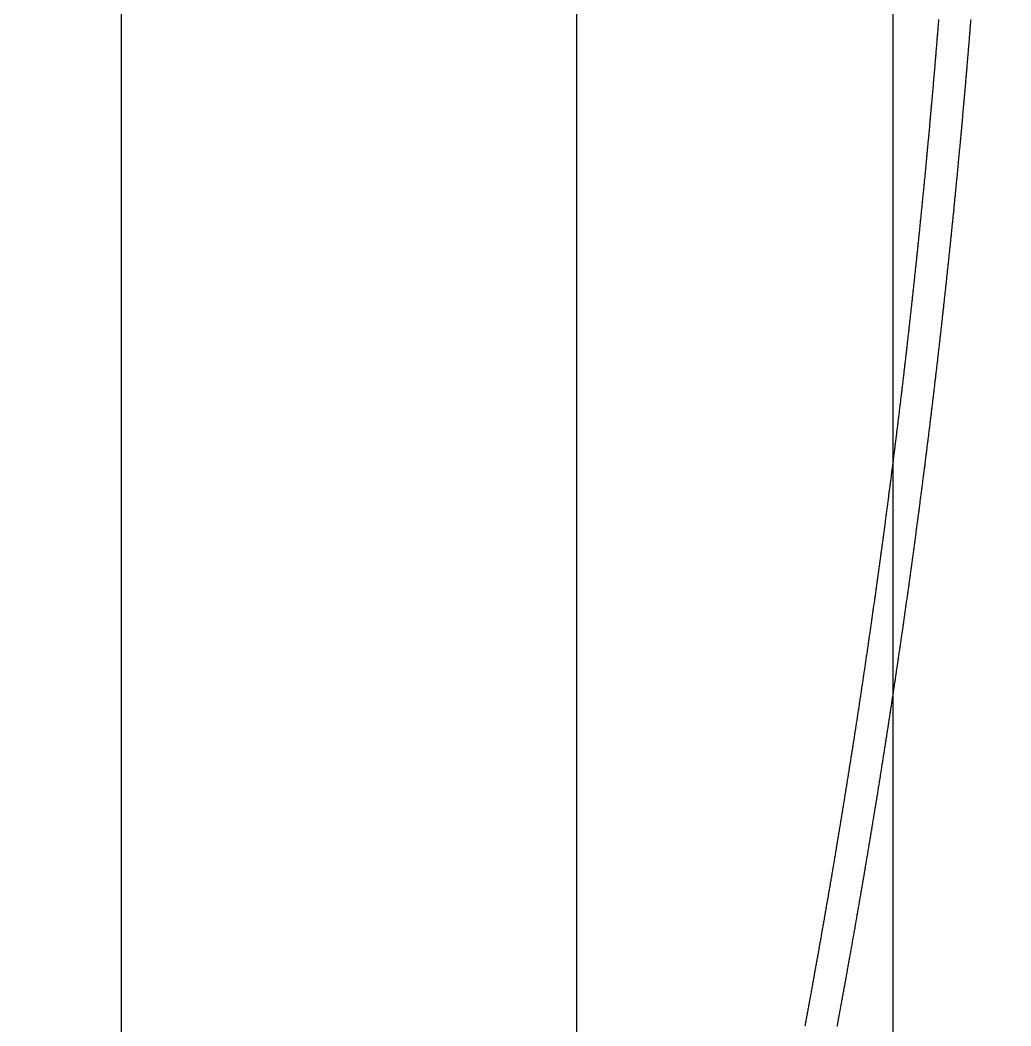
# Model space of a CAD drawing. Extents: x -3500 to 3500, y -1450 to 1450.
# Drawn here: x -244.212 to -240.947, y -219.807 to -216.49 of the extents above; entities that cross this region are included whole.
import ezdxf

# ---------------------------------------------------------------- set-up
doc = ezdxf.new("R2010")
doc.units = 0

msp = doc.modelspace()

# ---------------------------------------------------------------- linework, layer by layer
at = {"layer": 'EOS6MetalLayer'}
msp.add_lwpolyline([(-241.336, -235.028), (-244.336, -235.028), (-244.336, -1.5), (-388.45, -1.5), (-388.45, -235.028), (-391.45, -235.028), (-391.45, 1.5), (-244.336, 1.5), (-244.336, 235.028), (-241.336, 235.028)], close=True, dxfattribs=at)
at = {"layer": 'HBSiProtectLayer'}
msp.add_lwpolyline([(-242.379, -280), (-239.007, -280), (-239.007, 280), (-242.379, 280)], close=True, dxfattribs=at)
at = {"layer": 'NegLayer'}
msp.add_lwpolyline([(-243.879, -225), (-237.507, -225), (-237.507, 225), (-243.879, 225)], close=True, dxfattribs=at)
at = {"layer": 'SiLayer'}
for points in [[(-241.1853, -216.488), (-241.1856, -216.492), (-241.1859, -216.496), (-241.1863, -216.5), (-241.1866, -216.504), (-241.1869, -216.508), (-241.1872, -216.512), (-241.1876, -216.516), (-241.1879, -216.52), (-241.1882, -216.524), (-241.1885, -216.528), (-241.1889, -216.532), (-241.1892, -216.536), (-241.1895, -216.54), (-241.1898, -216.544), (-241.1902, -216.548), (-241.1905, -216.552), (-241.1908, -216.556), (-241.1911, -216.56), (-241.1915, -216.564), (-241.1918, -216.568), (-241.1921, -216.572), (-241.1925, -216.576), (-241.1928, -216.58), (-241.1931, -216.584), (-241.1934, -216.588), (-241.1938, -216.592), (-241.1941, -216.596), (-241.1944, -216.6), (-241.1948, -216.604), (-241.1951, -216.608), (-241.1954, -216.612), (-241.1958, -216.616), (-241.1961, -216.62), (-241.1965, -216.624), (-241.1968, -216.628), (-241.1971, -216.632), (-241.1975, -216.636), (-241.1978, -216.64), (-241.1981, -216.644), (-241.1985, -216.648), (-241.1988, -216.652), (-241.1992, -216.656), (-241.1995, -216.66), (-241.1998, -216.664), (-241.2002, -216.668), (-241.2005, -216.672), (-241.2009, -216.676), (-241.2012, -216.68), (-241.2016, -216.684), (-241.2019, -216.688), (-241.2023, -216.692), (-241.2026, -216.696), (-241.2029, -216.7), (-241.2033, -216.704), (-241.2036, -216.708), (-241.204, -216.712), (-241.2043, -216.716), (-241.2047, -216.72), (-241.205, -216.724), (-241.2054, -216.728), (-241.2057, -216.732), (-241.2061, -216.736), (-241.2064, -216.74), (-241.2068, -216.744), (-241.2071, -216.748), (-241.2075, -216.752), (-241.2078, -216.756), (-241.2082, -216.76), (-241.2086, -216.764), (-241.2089, -216.768), (-241.2093, -216.772), (-241.2096, -216.776), (-241.21, -216.78), (-241.2103, -216.784), (-241.2107, -216.788), (-241.211, -216.792), (-241.2114, -216.796), (-241.2118, -216.8), (-241.2121, -216.804), (-241.2125, -216.808), (-241.2128, -216.812), (-241.2132, -216.816), (-241.2136, -216.82), (-241.2139, -216.824), (-241.2143, -216.828), (-241.2147, -216.832), (-241.215, -216.836), (-241.2154, -216.84), (-241.2157, -216.844), (-241.2161, -216.848), (-241.2165, -216.852), (-241.2168, -216.856), (-241.2172, -216.86), (-241.2176, -216.864), (-241.2179, -216.868), (-241.2183, -216.872), (-241.2187, -216.876), (-241.219, -216.88), (-241.2194, -216.884), (-241.2198, -216.888), (-241.2202, -216.892), (-241.2205, -216.896), (-241.2209, -216.9), (-241.2213, -216.904), (-241.2216, -216.908), (-241.222, -216.912), (-241.2224, -216.916), (-241.2228, -216.92), (-241.2231, -216.924), (-241.2235, -216.928), (-241.2239, -216.932), (-241.2243, -216.936), (-241.2246, -216.94), (-241.225, -216.944), (-241.2254, -216.948), (-241.2258, -216.952), (-241.2262, -216.956), (-241.2265, -216.96), (-241.2269, -216.964), (-241.2273, -216.968), (-241.2277, -216.972), (-241.2281, -216.976), (-241.2284, -216.98), (-241.2288, -216.984), (-241.2292, -216.988), (-241.2296, -216.992), (-241.23, -216.996), (-241.2304, -217), (-241.2307, -217.004), (-241.2311, -217.008), (-241.2315, -217.012), (-241.2319, -217.016), (-241.2323, -217.02), (-241.2327, -217.024), (-241.2331, -217.028), (-241.2335, -217.032), (-241.2338, -217.036), (-241.2342, -217.04), (-241.2346, -217.044), (-241.235, -217.048), (-241.2354, -217.052), (-241.2358, -217.056), (-241.2362, -217.06), (-241.2366, -217.064), (-241.237, -217.068), (-241.2374, -217.072), (-241.2378, -217.076), (-241.2382, -217.08), (-241.2386, -217.084), (-241.2389, -217.088), (-241.2393, -217.092), (-241.2397, -217.096), (-241.2401, -217.1), (-241.2405, -217.104), (-241.2409, -217.108), (-241.2413, -217.112), (-241.2417, -217.116), (-241.2421, -217.12), (-241.2425, -217.124), (-241.2429, -217.128), (-241.2433, -217.132), (-241.2437, -217.136), (-241.2441, -217.14), (-241.2445, -217.144), (-241.2449, -217.148), (-241.2454, -217.152), (-241.2458, -217.156), (-241.2462, -217.16), (-241.2466, -217.164), (-241.247, -217.168), (-241.2474, -217.172), (-241.2478, -217.176), (-241.2482, -217.18), (-241.2486, -217.184), (-241.249, -217.188), (-241.2494, -217.192), (-241.2498, -217.196), (-241.2502, -217.2), (-241.2506, -217.204), (-241.2511, -217.208), (-241.2515, -217.212), (-241.2519, -217.216), (-241.2523, -217.22), (-241.2527, -217.224), (-241.2531, -217.228), (-241.2535, -217.232), (-241.254, -217.236), (-241.2544, -217.24), (-241.2548, -217.244), (-241.2552, -217.248), (-241.2556, -217.252), (-241.256, -217.256), (-241.2564, -217.26), (-241.2569, -217.264), (-241.2573, -217.268), (-241.2577, -217.272), (-241.2581, -217.276), (-241.2585, -217.28), (-241.259, -217.284), (-241.2594, -217.288), (-241.2598, -217.292), (-241.2602, -217.296), (-241.2607, -217.3), (-241.2611, -217.304), (-241.2615, -217.308), (-241.2619, -217.312), (-241.2624, -217.316), (-241.2628, -217.32), (-241.2632, -217.324), (-241.2636, -217.328), (-241.2641, -217.332), (-241.2645, -217.336), (-241.2649, -217.34), (-241.2653, -217.344), (-241.2658, -217.348), (-241.2662, -217.352), (-241.2666, -217.356), (-241.2671, -217.36), (-241.2675, -217.364), (-241.2679, -217.368), (-241.2684, -217.372), (-241.2688, -217.376), (-241.2692, -217.38), (-241.2697, -217.384), (-241.2701, -217.388), (-241.2705, -217.392), (-241.271, -217.396), (-241.2714, -217.4), (-241.2718, -217.404), (-241.2723, -217.408), (-241.2727, -217.412), (-241.2731, -217.416), (-241.2736, -217.42), (-241.274, -217.424), (-241.2745, -217.428), (-241.2749, -217.432), (-241.2753, -217.436), (-241.2758, -217.44), (-241.2762, -217.444), (-241.2767, -217.448), (-241.2771, -217.452), (-241.2775, -217.456), (-241.278, -217.46), (-241.2784, -217.464), (-241.2789, -217.468), (-241.2793, -217.472), (-241.2798, -217.476), (-241.2802, -217.48), (-241.2807, -217.484), (-241.2811, -217.488), (-241.2816, -217.492), (-241.282, -217.496), (-241.2825, -217.5), (-241.2829, -217.504), (-241.2833, -217.508), (-241.2838, -217.512), (-241.2842, -217.516), (-241.2847, -217.52), (-241.2852, -217.524), (-241.2856, -217.528), (-241.2861, -217.532), (-241.2865, -217.536), (-241.287, -217.54), (-241.2874, -217.544), (-241.2879, -217.548), (-241.2883, -217.552), (-241.2888, -217.556), (-241.2892, -217.56), (-241.2897, -217.564), (-241.2902, -217.568), (-241.2906, -217.572), (-241.2911, -217.576), (-241.2915, -217.58), (-241.292, -217.584), (-241.2924, -217.588), (-241.2929, -217.592), (-241.2934, -217.596), (-241.2938, -217.6), (-241.2943, -217.604), (-241.2948, -217.608), (-241.2952, -217.612), (-241.2957, -217.616), (-241.2961, -217.62), (-241.2966, -217.624), (-241.2971, -217.628), (-241.2975, -217.632), (-241.298, -217.636), (-241.2985, -217.64), (-241.2989, -217.644), (-241.2994, -217.648), (-241.2999, -217.652), (-241.3003, -217.656), (-241.3008, -217.66), (-241.3013, -217.664), (-241.3017, -217.668), (-241.3022, -217.672), (-241.3027, -217.676), (-241.3032, -217.68), (-241.3036, -217.684), (-241.3041, -217.688), (-241.3046, -217.692), (-241.305, -217.696), (-241.3055, -217.7), (-241.306, -217.704), (-241.3065, -217.708), (-241.3069, -217.712), (-241.3074, -217.716), (-241.3079, -217.72), (-241.3084, -217.724), (-241.3089, -217.728), (-241.3093, -217.732), (-241.3098, -217.736), (-241.3103, -217.74), (-241.3108, -217.744), (-241.3113, -217.748), (-241.3117, -217.752), (-241.3122, -217.756), (-241.3127, -217.76), (-241.3132, -217.764), (-241.3137, -217.768), (-241.3141, -217.772), (-241.3146, -217.776), (-241.3151, -217.78), (-241.3156, -217.784), (-241.3161, -217.788), (-241.3166, -217.792), (-241.3171, -217.796), (-241.3175, -217.8), (-241.318, -217.804), (-241.3185, -217.808), (-241.319, -217.812), (-241.3195, -217.816), (-241.32, -217.82), (-241.3205, -217.824), (-241.321, -217.828), (-241.3215, -217.832), (-241.3219, -217.836), (-241.3224, -217.84), (-241.3229, -217.844), (-241.3234, -217.848), (-241.3239, -217.852), (-241.3244, -217.856), (-241.3249, -217.86), (-241.3254, -217.864), (-241.3259, -217.868), (-241.3264, -217.872), (-241.3269, -217.876), (-241.3274, -217.88), (-241.3279, -217.884), (-241.3284, -217.888), (-241.3289, -217.892), (-241.3294, -217.896), (-241.3299, -217.9), (-241.3304, -217.904), (-241.3309, -217.908), (-241.3314, -217.912), (-241.3319, -217.916), (-241.3324, -217.92), (-241.3329, -217.924), (-241.3334, -217.928), (-241.3339, -217.932), (-241.3344, -217.936), (-241.3349, -217.94), (-241.3354, -217.944), (-241.3359, -217.948), (-241.3364, -217.952), (-241.3369, -217.956), (-241.3374, -217.96), (-241.3379, -217.964), (-241.3384, -217.968), (-241.339, -217.972), (-241.3395, -217.976), (-241.34, -217.98), (-241.3405, -217.984), (-241.341, -217.988), (-241.3415, -217.992), (-241.342, -217.996), (-241.3425, -218), (-241.343, -218.004), (-241.3436, -218.008), (-241.3441, -218.012), (-241.3446, -218.016), (-241.3451, -218.02), (-241.3456, -218.024), (-241.3461, -218.028), (-241.3466, -218.032), (-241.3472, -218.036), (-241.3477, -218.04), (-241.3482, -218.044), (-241.3487, -218.048), (-241.3492, -218.052), (-241.3498, -218.056), (-241.3503, -218.06), (-241.3508, -218.064), (-241.3513, -218.068), (-241.3518, -218.072), (-241.3524, -218.076), (-241.3529, -218.08), (-241.3534, -218.084), (-241.3539, -218.088), (-241.3544, -218.092), (-241.355, -218.096), (-241.3555, -218.1), (-241.356, -218.104), (-241.3566, -218.108), (-241.3571, -218.112), (-241.3576, -218.116), (-241.3581, -218.12), (-241.3587, -218.124), (-241.3592, -218.128), (-241.3597, -218.132), (-241.3602, -218.136), (-241.3608, -218.14), (-241.3613, -218.144), (-241.3618, -218.148), (-241.3624, -218.152), (-241.3629, -218.156), (-241.3634, -218.16), (-241.364, -218.164), (-241.3645, -218.168), (-241.365, -218.172), (-241.3656, -218.176), (-241.3661, -218.18), (-241.3666, -218.184), (-241.3672, -218.188), (-241.3677, -218.192), (-241.3683, -218.196), (-241.3688, -218.2), (-241.3693, -218.204), (-241.3699, -218.208), (-241.3704, -218.212), (-241.3709, -218.216), (-241.3715, -218.22), (-241.372, -218.224), (-241.3726, -218.228), (-241.3731, -218.232), (-241.3737, -218.236), (-241.3742, -218.24), (-241.3747, -218.244), (-241.3753, -218.248), (-241.3758, -218.252), (-241.3764, -218.256), (-241.3769, -218.26), (-241.3775, -218.264), (-241.378, -218.268), (-241.3786, -218.272), (-241.3791, -218.276), (-241.3797, -218.28), (-241.3802, -218.284), (-241.3808, -218.288), (-241.3813, -218.292), (-241.3818, -218.296), (-241.3824, -218.3), (-241.383, -218.304), (-241.3835, -218.308), (-241.3841, -218.312), (-241.3846, -218.316), (-241.3852, -218.32), (-241.3857, -218.324), (-241.3863, -218.328), (-241.3868, -218.332), (-241.3874, -218.336), (-241.3879, -218.34), (-241.3885, -218.344), (-241.389, -218.348), (-241.3896, -218.352), (-241.3902, -218.356), (-241.3907, -218.36), (-241.3913, -218.364), (-241.3918, -218.368), (-241.3924, -218.372), (-241.393, -218.376), (-241.3935, -218.38), (-241.3941, -218.384), (-241.3946, -218.388), (-241.3952, -218.392), (-241.3958, -218.396), (-241.3963, -218.4), (-241.3969, -218.404), (-241.3975, -218.408), (-241.398, -218.412), (-241.3986, -218.416), (-241.3992, -218.42), (-241.3997, -218.424), (-241.4003, -218.428), (-241.4009, -218.432), (-241.4014, -218.436), (-241.402, -218.44), (-241.4026, -218.444), (-241.4031, -218.448), (-241.4037, -218.452), (-241.4043, -218.456), (-241.4048, -218.46), (-241.4054, -218.464), (-241.406, -218.468), (-241.4066, -218.472), (-241.4071, -218.476), (-241.4077, -218.48), (-241.4083, -218.484), (-241.4089, -218.488), (-241.4094, -218.492), (-241.41, -218.496), (-241.4106, -218.5), (-241.4112, -218.504), (-241.4117, -218.508), (-241.4123, -218.512), (-241.4129, -218.516), (-241.4135, -218.52), (-241.414, -218.524), (-241.4146, -218.528), (-241.4152, -218.532), (-241.4158, -218.536), (-241.4164, -218.54), (-241.4169, -218.544), (-241.4175, -218.548), (-241.4181, -218.552), (-241.4187, -218.556), (-241.4193, -218.56), (-241.4199, -218.564), (-241.4204, -218.568), (-241.421, -218.572), (-241.4216, -218.576), (-241.4222, -218.58), (-241.4228, -218.584), (-241.4234, -218.588), (-241.424, -218.592), (-241.4246, -218.596), (-241.4251, -218.6), (-241.4257, -218.604), (-241.4263, -218.608), (-241.4269, -218.612), (-241.4275, -218.616), (-241.4281, -218.62), (-241.4287, -218.624), (-241.4293, -218.628), (-241.4299, -218.632), (-241.4305, -218.636), (-241.4311, -218.64), (-241.4317, -218.644), (-241.4322, -218.648), (-241.4328, -218.652), (-241.4334, -218.656), (-241.434, -218.66), (-241.4346, -218.664), (-241.4352, -218.668), (-241.4358, -218.672), (-241.4364, -218.676), (-241.437, -218.68), (-241.4376, -218.684), (-241.4382, -218.688), (-241.4388, -218.692), (-241.4394, -218.696), (-241.44, -218.7), (-241.4406, -218.704), (-241.4412, -218.708), (-241.4418, -218.712), (-241.4424, -218.716), (-241.443, -218.72), (-241.4436, -218.724), (-241.4443, -218.728), (-241.4449, -218.732), (-241.4455, -218.736), (-241.4461, -218.74), (-241.4467, -218.744), (-241.4473, -218.748), (-241.4479, -218.752), (-241.4485, -218.756), (-241.4491, -218.76), (-241.4497, -218.764), (-241.4503, -218.768), (-241.4509, -218.772), (-241.4516, -218.776), (-241.4522, -218.78), (-241.4528, -218.784), (-241.4534, -218.788), (-241.454, -218.792), (-241.4546, -218.796), (-241.4552, -218.8), (-241.4558, -218.804), (-241.4565, -218.808), (-241.4571, -218.812), (-241.4577, -218.816), (-241.4583, -218.82), (-241.4589, -218.824), (-241.4595, -218.828), (-241.4602, -218.832), (-241.4608, -218.836), (-241.4614, -218.84), (-241.462, -218.844), (-241.4626, -218.848), (-241.4633, -218.852), (-241.4639, -218.856), (-241.4645, -218.86), (-241.4651, -218.864), (-241.4657, -218.868), (-241.4664, -218.872), (-241.467, -218.876), (-241.4676, -218.88), (-241.4682, -218.884), (-241.4689, -218.888), (-241.4695, -218.892), (-241.4701, -218.896), (-241.4708, -218.9), (-241.4714, -218.904), (-241.472, -218.908), (-241.4726, -218.912), (-241.4733, -218.916), (-241.4739, -218.92), (-241.4745, -218.924), (-241.4752, -218.928), (-241.4758, -218.932), (-241.4764, -218.936), (-241.477, -218.94), (-241.4777, -218.944), (-241.4783, -218.948), (-241.4789, -218.952), (-241.4796, -218.956), (-241.4802, -218.96), (-241.4809, -218.964), (-241.4815, -218.968), (-241.4821, -218.972), (-241.4828, -218.976), (-241.4834, -218.98), (-241.484, -218.984), (-241.4847, -218.988), (-241.4853, -218.992), (-241.486, -218.996), (-241.4866, -219), (-241.4872, -219.004), (-241.4879, -219.008), (-241.4885, -219.012), (-241.4892, -219.016), (-241.4898, -219.02), (-241.4904, -219.024), (-241.4911, -219.028), (-241.4917, -219.032), (-241.4924, -219.036), (-241.493, -219.04), (-241.4937, -219.044), (-241.4943, -219.048), (-241.495, -219.052), (-241.4956, -219.056), (-241.4962, -219.06), (-241.4969, -219.064), (-241.4975, -219.068), (-241.4982, -219.072), (-241.4988, -219.076), (-241.4995, -219.08), (-241.5001, -219.084), (-241.5008, -219.088), (-241.5014, -219.092), (-241.5021, -219.096), (-241.5027, -219.1), (-241.5034, -219.104), (-241.5041, -219.108), (-241.5047, -219.112), (-241.5054, -219.116), (-241.506, -219.12), (-241.5067, -219.124), (-241.5073, -219.128), (-241.508, -219.132), (-241.5086, -219.136), (-241.5093, -219.14), (-241.51, -219.144), (-241.5106, -219.148), (-241.5113, -219.152), (-241.5119, -219.156), (-241.5126, -219.16), (-241.5133, -219.164), (-241.5139, -219.168), (-241.5146, -219.172), (-241.5152, -219.176), (-241.5159, -219.18), (-241.5166, -219.184), (-241.5172, -219.188), (-241.5179, -219.192), (-241.5186, -219.196), (-241.5192, -219.2), (-241.5199, -219.204), (-241.5206, -219.208), (-241.5212, -219.212), (-241.5219, -219.216), (-241.5226, -219.22), (-241.5232, -219.224), (-241.5239, -219.228), (-241.5246, -219.232), (-241.5252, -219.236), (-241.5259, -219.24), (-241.5266, -219.244), (-241.5272, -219.248), (-241.5279, -219.252), (-241.5286, -219.256), (-241.5293, -219.26), (-241.5299, -219.264), (-241.5306, -219.268), (-241.5313, -219.272), (-241.532, -219.276), (-241.5326, -219.28), (-241.5333, -219.284), (-241.534, -219.288), (-241.5347, -219.292), (-241.5353, -219.296), (-241.536, -219.3), (-241.5367, -219.304), (-241.5374, -219.308), (-241.538, -219.312), (-241.5387, -219.316), (-241.5394, -219.32), (-241.5401, -219.324), (-241.5408, -219.328), (-241.5415, -219.332), (-241.5421, -219.336), (-241.5428, -219.34), (-241.5435, -219.344), (-241.5442, -219.348), (-241.5449, -219.352), (-241.5456, -219.356), (-241.5462, -219.36), (-241.5469, -219.364), (-241.5476, -219.368), (-241.5483, -219.372), (-241.549, -219.376), (-241.5497, -219.38), (-241.5504, -219.384), (-241.5511, -219.388), (-241.5517, -219.392), (-241.5524, -219.396), (-241.5531, -219.4), (-241.5538, -219.404), (-241.5545, -219.408), (-241.5552, -219.412), (-241.5559, -219.416), (-241.5566, -219.42), (-241.5573, -219.424), (-241.558, -219.428), (-241.5587, -219.432), (-241.5594, -219.436), (-241.5601, -219.44), (-241.5608, -219.444), (-241.5614, -219.448), (-241.5621, -219.452), (-241.5628, -219.456), (-241.5635, -219.46), (-241.5642, -219.464), (-241.5649, -219.468), (-241.5656, -219.472), (-241.5663, -219.476), (-241.567, -219.48), (-241.5677, -219.484), (-241.5684, -219.488), (-241.5691, -219.492), (-241.5698, -219.496), (-241.5706, -219.5), (-241.5713, -219.504), (-241.572, -219.508), (-241.5727, -219.512), (-241.5734, -219.516), (-241.5741, -219.52), (-241.5748, -219.524), (-241.5755, -219.528), (-241.5762, -219.532), (-241.5769, -219.536), (-241.5776, -219.54), (-241.5783, -219.544), (-241.579, -219.548), (-241.5797, -219.552), (-241.5804, -219.556), (-241.5812, -219.56), (-241.5819, -219.564), (-241.5826, -219.568), (-241.5833, -219.572), (-241.584, -219.576), (-241.5847, -219.58), (-241.5854, -219.584), (-241.5861, -219.588), (-241.5869, -219.592), (-241.5876, -219.596), (-241.5883, -219.6), (-241.589, -219.604), (-241.5897, -219.608), (-241.5904, -219.612), (-241.5912, -219.616), (-241.5919, -219.62), (-241.5926, -219.624), (-241.5933, -219.628), (-241.594, -219.632), (-241.5948, -219.636), (-241.5955, -219.64), (-241.5962, -219.644), (-241.5969, -219.648), (-241.5976, -219.652), (-241.5984, -219.656), (-241.5991, -219.66), (-241.5998, -219.664), (-241.6005, -219.668), (-241.6013, -219.672), (-241.602, -219.676), (-241.6027, -219.68), (-241.6034, -219.684), (-241.6042, -219.688), (-241.6049, -219.692), (-241.6056, -219.696), (-241.6064, -219.7), (-241.6071, -219.704), (-241.6078, -219.708), (-241.6085, -219.712), (-241.6093, -219.716), (-241.61, -219.72), (-241.6107, -219.724), (-241.6115, -219.728), (-241.6122, -219.732), (-241.6129, -219.736), (-241.6137, -219.74), (-241.6144, -219.744), (-241.6151, -219.748), (-241.6159, -219.752), (-241.6166, -219.756), (-241.6173, -219.76), (-241.6181, -219.764), (-241.6188, -219.768), (-241.6196, -219.772), (-241.6203, -219.776), (-241.621, -219.78), (-241.6218, -219.784), (-241.6225, -219.788), (-241.6233, -219.792), (-241.624, -219.796), (-241.6247, -219.8), (-241.6255, -219.804), (-241.6262, -219.808)], [(-241.5192, -219.808), (-241.5185, -219.804), (-241.5177, -219.8), (-241.517, -219.796), (-241.5163, -219.792), (-241.5155, -219.788), (-241.5148, -219.784), (-241.514, -219.78), (-241.5133, -219.776), (-241.5126, -219.772), (-241.5118, -219.768), (-241.5111, -219.764), (-241.5103, -219.76), (-241.5096, -219.756), (-241.5089, -219.752), (-241.5081, -219.748), (-241.5074, -219.744), (-241.5067, -219.74), (-241.5059, -219.736), (-241.5052, -219.732), (-241.5045, -219.728), (-241.5037, -219.724), (-241.503, -219.72), (-241.5023, -219.716), (-241.5015, -219.712), (-241.5008, -219.708), (-241.5001, -219.704), (-241.4994, -219.7), (-241.4986, -219.696), (-241.4979, -219.692), (-241.4972, -219.688), (-241.4964, -219.684), (-241.4957, -219.68), (-241.495, -219.676), (-241.4943, -219.672), (-241.4935, -219.668), (-241.4928, -219.664), (-241.4921, -219.66), (-241.4914, -219.656), (-241.4906, -219.652), (-241.4899, -219.648), (-241.4892, -219.644), (-241.4885, -219.64), (-241.4878, -219.636), (-241.487, -219.632), (-241.4863, -219.628), (-241.4856, -219.624), (-241.4849, -219.62), (-241.4842, -219.616), (-241.4834, -219.612), (-241.4827, -219.608), (-241.482, -219.604), (-241.4813, -219.6), (-241.4806, -219.596), (-241.4799, -219.592), (-241.4791, -219.588), (-241.4784, -219.584), (-241.4777, -219.58), (-241.477, -219.576), (-241.4763, -219.572), (-241.4756, -219.568), (-241.4749, -219.564), (-241.4742, -219.56), (-241.4734, -219.556), (-241.4727, -219.552), (-241.472, -219.548), (-241.4713, -219.544), (-241.4706, -219.54), (-241.4699, -219.536), (-241.4692, -219.532), (-241.4685, -219.528), (-241.4678, -219.524), (-241.4671, -219.52), (-241.4664, -219.516), (-241.4657, -219.512), (-241.465, -219.508), (-241.4643, -219.504), (-241.4636, -219.5), (-241.4628, -219.496), (-241.4621, -219.492), (-241.4614, -219.488), (-241.4607, -219.484), (-241.46, -219.48), (-241.4593, -219.476), (-241.4586, -219.472), (-241.4579, -219.468), (-241.4572, -219.464), (-241.4565, -219.46), (-241.4558, -219.456), (-241.4551, -219.452), (-241.4544, -219.448), (-241.4538, -219.444), (-241.4531, -219.44), (-241.4524, -219.436), (-241.4517, -219.432), (-241.451, -219.428), (-241.4503, -219.424), (-241.4496, -219.42), (-241.4489, -219.416), (-241.4482, -219.412), (-241.4475, -219.408), (-241.4468, -219.404), (-241.4461, -219.4), (-241.4454, -219.396), (-241.4447, -219.392), (-241.4441, -219.388), (-241.4434, -219.384), (-241.4427, -219.38), (-241.442, -219.376), (-241.4413, -219.372), (-241.4406, -219.368), (-241.4399, -219.364), (-241.4392, -219.36), (-241.4386, -219.356), (-241.4379, -219.352), (-241.4372, -219.348), (-241.4365, -219.344), (-241.4358, -219.34), (-241.4351, -219.336), (-241.4345, -219.332), (-241.4338, -219.328), (-241.4331, -219.324), (-241.4324, -219.32), (-241.4317, -219.316), (-241.431, -219.312), (-241.4304, -219.308), (-241.4297, -219.304), (-241.429, -219.3), (-241.4283, -219.296), (-241.4277, -219.292), (-241.427, -219.288), (-241.4263, -219.284), (-241.4256, -219.28), (-241.425, -219.276), (-241.4243, -219.272), (-241.4236, -219.268), (-241.4229, -219.264), (-241.4223, -219.26), (-241.4216, -219.256), (-241.4209, -219.252), (-241.4202, -219.248), (-241.4196, -219.244), (-241.4189, -219.24), (-241.4182, -219.236), (-241.4176, -219.232), (-241.4169, -219.228), (-241.4162, -219.224), (-241.4156, -219.22), (-241.4149, -219.216), (-241.4142, -219.212), (-241.4136, -219.208), (-241.4129, -219.204), (-241.4122, -219.2), (-241.4116, -219.196), (-241.4109, -219.192), (-241.4102, -219.188), (-241.4096, -219.184), (-241.4089, -219.18), (-241.4082, -219.176), (-241.4076, -219.172), (-241.4069, -219.168), (-241.4063, -219.164), (-241.4056, -219.16), (-241.4049, -219.156), (-241.4043, -219.152), (-241.4036, -219.148), (-241.403, -219.144), (-241.4023, -219.14), (-241.4016, -219.136), (-241.401, -219.132), (-241.4003, -219.128), (-241.3997, -219.124), (-241.399, -219.12), (-241.3984, -219.116), (-241.3977, -219.112), (-241.3971, -219.108), (-241.3964, -219.104), (-241.3957, -219.1), (-241.3951, -219.096), (-241.3944, -219.092), (-241.3938, -219.088), (-241.3931, -219.084), (-241.3925, -219.08), (-241.3918, -219.076), (-241.3912, -219.072), (-241.3905, -219.068), (-241.3899, -219.064), (-241.3892, -219.06), (-241.3886, -219.056), (-241.388, -219.052), (-241.3873, -219.048), (-241.3867, -219.044), (-241.386, -219.04), (-241.3854, -219.036), (-241.3847, -219.032), (-241.3841, -219.028), (-241.3834, -219.024), (-241.3828, -219.02), (-241.3822, -219.016), (-241.3815, -219.012), (-241.3809, -219.008), (-241.3802, -219.004), (-241.3796, -219), (-241.379, -218.996), (-241.3783, -218.992), (-241.3777, -218.988), (-241.377, -218.984), (-241.3764, -218.98), (-241.3758, -218.976), (-241.3751, -218.972), (-241.3745, -218.968), (-241.3739, -218.964), (-241.3732, -218.96), (-241.3726, -218.956), (-241.3719, -218.952), (-241.3713, -218.948), (-241.3707, -218.944), (-241.37, -218.94), (-241.3694, -218.936), (-241.3688, -218.932), (-241.3682, -218.928), (-241.3675, -218.924), (-241.3669, -218.92), (-241.3663, -218.916), (-241.3656, -218.912), (-241.365, -218.908), (-241.3644, -218.904), (-241.3638, -218.9), (-241.3631, -218.896), (-241.3625, -218.892), (-241.3619, -218.888), (-241.3612, -218.884), (-241.3606, -218.88), (-241.36, -218.876), (-241.3594, -218.872), (-241.3587, -218.868), (-241.3581, -218.864), (-241.3575, -218.86), (-241.3569, -218.856), (-241.3563, -218.852), (-241.3556, -218.848), (-241.355, -218.844), (-241.3544, -218.84), (-241.3538, -218.836), (-241.3532, -218.832), (-241.3525, -218.828), (-241.3519, -218.824), (-241.3513, -218.82), (-241.3507, -218.816), (-241.3501, -218.812), (-241.3495, -218.808), (-241.3488, -218.804), (-241.3482, -218.8), (-241.3476, -218.796), (-241.347, -218.792), (-241.3464, -218.788), (-241.3458, -218.784), (-241.3452, -218.78), (-241.3446, -218.776), (-241.3439, -218.772), (-241.3433, -218.768), (-241.3427, -218.764), (-241.3421, -218.76), (-241.3415, -218.756), (-241.3409, -218.752), (-241.3403, -218.748), (-241.3397, -218.744), (-241.3391, -218.74), (-241.3385, -218.736), (-241.3379, -218.732), (-241.3373, -218.728), (-241.3366, -218.724), (-241.336, -218.72), (-241.3354, -218.716), (-241.3348, -218.712), (-241.3342, -218.708), (-241.3336, -218.704), (-241.333, -218.7), (-241.3324, -218.696), (-241.3318, -218.692), (-241.3312, -218.688), (-241.3306, -218.684), (-241.33, -218.68), (-241.3294, -218.676), (-241.3288, -218.672), (-241.3282, -218.668), (-241.3276, -218.664), (-241.327, -218.66), (-241.3264, -218.656), (-241.3258, -218.652), (-241.3252, -218.648), (-241.3247, -218.644), (-241.3241, -218.64), (-241.3235, -218.636), (-241.3229, -218.632), (-241.3223, -218.628), (-241.3217, -218.624), (-241.3211, -218.62), (-241.3205, -218.616), (-241.3199, -218.612), (-241.3193, -218.608), (-241.3187, -218.604), (-241.3181, -218.6), (-241.3176, -218.596), (-241.317, -218.592), (-241.3164, -218.588), (-241.3158, -218.584), (-241.3152, -218.58), (-241.3146, -218.576), (-241.314, -218.572), (-241.3134, -218.568), (-241.3129, -218.564), (-241.3123, -218.56), (-241.3117, -218.556), (-241.3111, -218.552), (-241.3105, -218.548), (-241.3099, -218.544), (-241.3094, -218.54), (-241.3088, -218.536), (-241.3082, -218.532), (-241.3076, -218.528), (-241.307, -218.524), (-241.3065, -218.52), (-241.3059, -218.516), (-241.3053, -218.512), (-241.3047, -218.508), (-241.3042, -218.504), (-241.3036, -218.5), (-241.303, -218.496), (-241.3024, -218.492), (-241.3019, -218.488), (-241.3013, -218.484), (-241.3007, -218.48), (-241.3001, -218.476), (-241.2996, -218.472), (-241.299, -218.468), (-241.2984, -218.464), (-241.2978, -218.46), (-241.2973, -218.456), (-241.2967, -218.452), (-241.2961, -218.448), (-241.2956, -218.444), (-241.295, -218.44), (-241.2944, -218.436), (-241.2939, -218.432), (-241.2933, -218.428), (-241.2927, -218.424), (-241.2922, -218.42), (-241.2916, -218.416), (-241.291, -218.412), (-241.2905, -218.408), (-241.2899, -218.404), (-241.2893, -218.4), (-241.2888, -218.396), (-241.2882, -218.392), (-241.2876, -218.388), (-241.2871, -218.384), (-241.2865, -218.38), (-241.286, -218.376), (-241.2854, -218.372), (-241.2848, -218.368), (-241.2843, -218.364), (-241.2837, -218.36), (-241.2832, -218.356), (-241.2826, -218.352), (-241.282, -218.348), (-241.2815, -218.344), (-241.2809, -218.34), (-241.2804, -218.336), (-241.2798, -218.332), (-241.2793, -218.328), (-241.2787, -218.324), (-241.2782, -218.32), (-241.2776, -218.316), (-241.2771, -218.312), (-241.2765, -218.308), (-241.276, -218.304), (-241.2754, -218.3), (-241.2748, -218.296), (-241.2743, -218.292), (-241.2738, -218.288), (-241.2732, -218.284), (-241.2727, -218.28), (-241.2721, -218.276), (-241.2716, -218.272), (-241.271, -218.268), (-241.2705, -218.264), (-241.2699, -218.26), (-241.2694, -218.256), (-241.2688, -218.252), (-241.2683, -218.248), (-241.2677, -218.244), (-241.2672, -218.24), (-241.2667, -218.236), (-241.2661, -218.232), (-241.2656, -218.228), (-241.265, -218.224), (-241.2645, -218.22), (-241.2639, -218.216), (-241.2634, -218.212), (-241.2629, -218.208), (-241.2623, -218.204), (-241.2618, -218.2), (-241.2613, -218.196), (-241.2607, -218.192), (-241.2602, -218.188), (-241.2596, -218.184), (-241.2591, -218.18), (-241.2586, -218.176), (-241.258, -218.172), (-241.2575, -218.168), (-241.257, -218.164), (-241.2564, -218.16), (-241.2559, -218.156), (-241.2554, -218.152), (-241.2548, -218.148), (-241.2543, -218.144), (-241.2538, -218.14), (-241.2532, -218.136), (-241.2527, -218.132), (-241.2522, -218.128), (-241.2517, -218.124), (-241.2511, -218.12), (-241.2506, -218.116), (-241.2501, -218.112), (-241.2496, -218.108), (-241.249, -218.104), (-241.2485, -218.1), (-241.248, -218.096), (-241.2474, -218.092), (-241.2469, -218.088), (-241.2464, -218.084), (-241.2459, -218.08), (-241.2454, -218.076), (-241.2448, -218.072), (-241.2443, -218.068), (-241.2438, -218.064), (-241.2433, -218.06), (-241.2428, -218.056), (-241.2422, -218.052), (-241.2417, -218.048), (-241.2412, -218.044), (-241.2407, -218.04), (-241.2402, -218.036), (-241.2396, -218.032), (-241.2391, -218.028), (-241.2386, -218.024), (-241.2381, -218.02), (-241.2376, -218.016), (-241.2371, -218.012), (-241.2366, -218.008), (-241.236, -218.004), (-241.2355, -218), (-241.235, -217.996), (-241.2345, -217.992), (-241.234, -217.988), (-241.2335, -217.984), (-241.233, -217.98), (-241.2325, -217.976), (-241.232, -217.972), (-241.2314, -217.968), (-241.2309, -217.964), (-241.2304, -217.96), (-241.2299, -217.956), (-241.2294, -217.952), (-241.2289, -217.948), (-241.2284, -217.944), (-241.2279, -217.94), (-241.2274, -217.936), (-241.2269, -217.932), (-241.2264, -217.928), (-241.2259, -217.924), (-241.2254, -217.92), (-241.2249, -217.916), (-241.2244, -217.912), (-241.2239, -217.908), (-241.2234, -217.904), (-241.2229, -217.9), (-241.2224, -217.896), (-241.2219, -217.892), (-241.2214, -217.888), (-241.2209, -217.884), (-241.2204, -217.88), (-241.2199, -217.876), (-241.2194, -217.872), (-241.2189, -217.868), (-241.2184, -217.864), (-241.2179, -217.86), (-241.2174, -217.856), (-241.2169, -217.852), (-241.2164, -217.848), (-241.2159, -217.844), (-241.2154, -217.84), (-241.2149, -217.836), (-241.2145, -217.832), (-241.214, -217.828), (-241.2135, -217.824), (-241.213, -217.82), (-241.2125, -217.816), (-241.212, -217.812), (-241.2115, -217.808), (-241.211, -217.804), (-241.2105, -217.8), (-241.2101, -217.796), (-241.2096, -217.792), (-241.2091, -217.788), (-241.2086, -217.784), (-241.2081, -217.78), (-241.2076, -217.776), (-241.2071, -217.772), (-241.2067, -217.768), (-241.2062, -217.764), (-241.2057, -217.76), (-241.2052, -217.756), (-241.2047, -217.752), (-241.2043, -217.748), (-241.2038, -217.744), (-241.2033, -217.74), (-241.2028, -217.736), (-241.2023, -217.732), (-241.2019, -217.728), (-241.2014, -217.724), (-241.2009, -217.72), (-241.2004, -217.716), (-241.1999, -217.712), (-241.1995, -217.708), (-241.199, -217.704), (-241.1985, -217.7), (-241.198, -217.696), (-241.1976, -217.692), (-241.1971, -217.688), (-241.1966, -217.684), (-241.1962, -217.68), (-241.1957, -217.676), (-241.1952, -217.672), (-241.1947, -217.668), (-241.1943, -217.664), (-241.1938, -217.66), (-241.1933, -217.656), (-241.1929, -217.652), (-241.1924, -217.648), (-241.1919, -217.644), (-241.1915, -217.64), (-241.191, -217.636), (-241.1905, -217.632), (-241.1901, -217.628), (-241.1896, -217.624), (-241.1891, -217.62), (-241.1887, -217.616), (-241.1882, -217.612), (-241.1878, -217.608), (-241.1873, -217.604), (-241.1868, -217.6), (-241.1864, -217.596), (-241.1859, -217.592), (-241.1854, -217.588), (-241.185, -217.584), (-241.1845, -217.58), (-241.1841, -217.576), (-241.1836, -217.572), (-241.1832, -217.568), (-241.1827, -217.564), (-241.1822, -217.56), (-241.1818, -217.556), (-241.1813, -217.552), (-241.1809, -217.548), (-241.1804, -217.544), (-241.18, -217.54), (-241.1795, -217.536), (-241.1791, -217.532), (-241.1786, -217.528), (-241.1782, -217.524), (-241.1777, -217.52), (-241.1772, -217.516), (-241.1768, -217.512), (-241.1763, -217.508), (-241.1759, -217.504), (-241.1755, -217.5), (-241.175, -217.496), (-241.1746, -217.492), (-241.1741, -217.488), (-241.1737, -217.484), (-241.1732, -217.48), (-241.1728, -217.476), (-241.1723, -217.472), (-241.1719, -217.468), (-241.1714, -217.464), (-241.171, -217.46), (-241.1705, -217.456), (-241.1701, -217.452), (-241.1697, -217.448), (-241.1692, -217.444), (-241.1688, -217.44), (-241.1683, -217.436), (-241.1679, -217.432), (-241.1675, -217.428), (-241.167, -217.424), (-241.1666, -217.42), (-241.1661, -217.416), (-241.1657, -217.412), (-241.1653, -217.408), (-241.1648, -217.404), (-241.1644, -217.4), (-241.164, -217.396), (-241.1635, -217.392), (-241.1631, -217.388), (-241.1627, -217.384), (-241.1622, -217.38), (-241.1618, -217.376), (-241.1614, -217.372), (-241.1609, -217.368), (-241.1605, -217.364), (-241.1601, -217.36), (-241.1596, -217.356), (-241.1592, -217.352), (-241.1588, -217.348), (-241.1583, -217.344), (-241.1579, -217.34), (-241.1575, -217.336), (-241.1571, -217.332), (-241.1566, -217.328), (-241.1562, -217.324), (-241.1558, -217.32), (-241.1554, -217.316), (-241.1549, -217.312), (-241.1545, -217.308), (-241.1541, -217.304), (-241.1537, -217.3), (-241.1532, -217.296), (-241.1528, -217.292), (-241.1524, -217.288), (-241.152, -217.284), (-241.1515, -217.28), (-241.1511, -217.276), (-241.1507, -217.272), (-241.1503, -217.268), (-241.1499, -217.264), (-241.1494, -217.26), (-241.149, -217.256), (-241.1486, -217.252), (-241.1482, -217.248), (-241.1478, -217.244), (-241.1474, -217.24), (-241.147, -217.236), (-241.1465, -217.232), (-241.1461, -217.228), (-241.1457, -217.224), (-241.1453, -217.22), (-241.1449, -217.216), (-241.1445, -217.212), (-241.1441, -217.208), (-241.1436, -217.204), (-241.1432, -217.2), (-241.1428, -217.196), (-241.1424, -217.192), (-241.142, -217.188), (-241.1416, -217.184), (-241.1412, -217.18), (-241.1408, -217.176), (-241.1404, -217.172), (-241.14, -217.168), (-241.1396, -217.164), (-241.1392, -217.16), (-241.1388, -217.156), (-241.1384, -217.152), (-241.1379, -217.148), (-241.1375, -217.144), (-241.1371, -217.14), (-241.1367, -217.136), (-241.1363, -217.132), (-241.1359, -217.128), (-241.1355, -217.124), (-241.1351, -217.12), (-241.1347, -217.116), (-241.1343, -217.112), (-241.1339, -217.108), (-241.1335, -217.104), (-241.1331, -217.1), (-241.1327, -217.096), (-241.1323, -217.092), (-241.1319, -217.088), (-241.1316, -217.084), (-241.1312, -217.08), (-241.1308, -217.076), (-241.1304, -217.072), (-241.13, -217.068), (-241.1296, -217.064), (-241.1292, -217.06), (-241.1288, -217.056), (-241.1284, -217.052), (-241.128, -217.048), (-241.1276, -217.044), (-241.1272, -217.04), (-241.1268, -217.036), (-241.1265, -217.032), (-241.1261, -217.028), (-241.1257, -217.024), (-241.1253, -217.02), (-241.1249, -217.016), (-241.1245, -217.012), (-241.1241, -217.008), (-241.1237, -217.004), (-241.1234, -217), (-241.123, -216.996), (-241.1226, -216.992), (-241.1222, -216.988), (-241.1218, -216.984), (-241.1214, -216.98), (-241.1211, -216.976), (-241.1207, -216.972), (-241.1203, -216.968), (-241.1199, -216.964), (-241.1195, -216.96), (-241.1192, -216.956), (-241.1188, -216.952), (-241.1184, -216.948), (-241.118, -216.944), (-241.1176, -216.94), (-241.1173, -216.936), (-241.1169, -216.932), (-241.1165, -216.928), (-241.1161, -216.924), (-241.1158, -216.92), (-241.1154, -216.916), (-241.115, -216.912), (-241.1146, -216.908), (-241.1143, -216.904), (-241.1139, -216.9), (-241.1135, -216.896), (-241.1132, -216.892), (-241.1128, -216.888), (-241.1124, -216.884), (-241.112, -216.88), (-241.1117, -216.876), (-241.1113, -216.872), (-241.1109, -216.868), (-241.1106, -216.864), (-241.1102, -216.86), (-241.1098, -216.856), (-241.1095, -216.852), (-241.1091, -216.848), (-241.1087, -216.844), (-241.1084, -216.84), (-241.108, -216.836), (-241.1077, -216.832), (-241.1073, -216.828), (-241.1069, -216.824), (-241.1066, -216.82), (-241.1062, -216.816), (-241.1058, -216.812), (-241.1055, -216.808), (-241.1051, -216.804), (-241.1048, -216.8), (-241.1044, -216.796), (-241.104, -216.792), (-241.1037, -216.788), (-241.1033, -216.784), (-241.103, -216.78), (-241.1026, -216.776), (-241.1023, -216.772), (-241.1019, -216.768), (-241.1016, -216.764), (-241.1012, -216.76), (-241.1008, -216.756), (-241.1005, -216.752), (-241.1001, -216.748), (-241.0998, -216.744), (-241.0994, -216.74), (-241.0991, -216.736), (-241.0987, -216.732), (-241.0984, -216.728), (-241.098, -216.724), (-241.0977, -216.72), (-241.0973, -216.716), (-241.097, -216.712), (-241.0966, -216.708), (-241.0963, -216.704), (-241.0959, -216.7), (-241.0956, -216.696), (-241.0953, -216.692), (-241.0949, -216.688), (-241.0946, -216.684), (-241.0942, -216.68), (-241.0939, -216.676), (-241.0935, -216.672), (-241.0932, -216.668), (-241.0928, -216.664), (-241.0925, -216.66), (-241.0922, -216.656), (-241.0918, -216.652), (-241.0915, -216.648), (-241.0911, -216.644), (-241.0908, -216.64), (-241.0905, -216.636), (-241.0901, -216.632), (-241.0898, -216.628), (-241.0895, -216.624), (-241.0891, -216.62), (-241.0888, -216.616), (-241.0884, -216.612), (-241.0881, -216.608), (-241.0878, -216.604), (-241.0874, -216.6), (-241.0871, -216.596), (-241.0868, -216.592), (-241.0864, -216.588), (-241.0861, -216.584), (-241.0858, -216.58), (-241.0855, -216.576), (-241.0851, -216.572), (-241.0848, -216.568), (-241.0845, -216.564), (-241.0841, -216.56), (-241.0838, -216.556), (-241.0835, -216.552), (-241.0832, -216.548), (-241.0828, -216.544), (-241.0825, -216.54), (-241.0822, -216.536), (-241.0819, -216.532), (-241.0815, -216.528), (-241.0812, -216.524), (-241.0809, -216.52), (-241.0806, -216.516), (-241.0802, -216.512), (-241.0799, -216.508), (-241.0796, -216.504), (-241.0793, -216.5), (-241.0789, -216.496), (-241.0786, -216.492), (-241.0783, -216.488)]]:
    msp.add_lwpolyline(points, dxfattribs=at)

doc.saveas('drawing.dxf')
